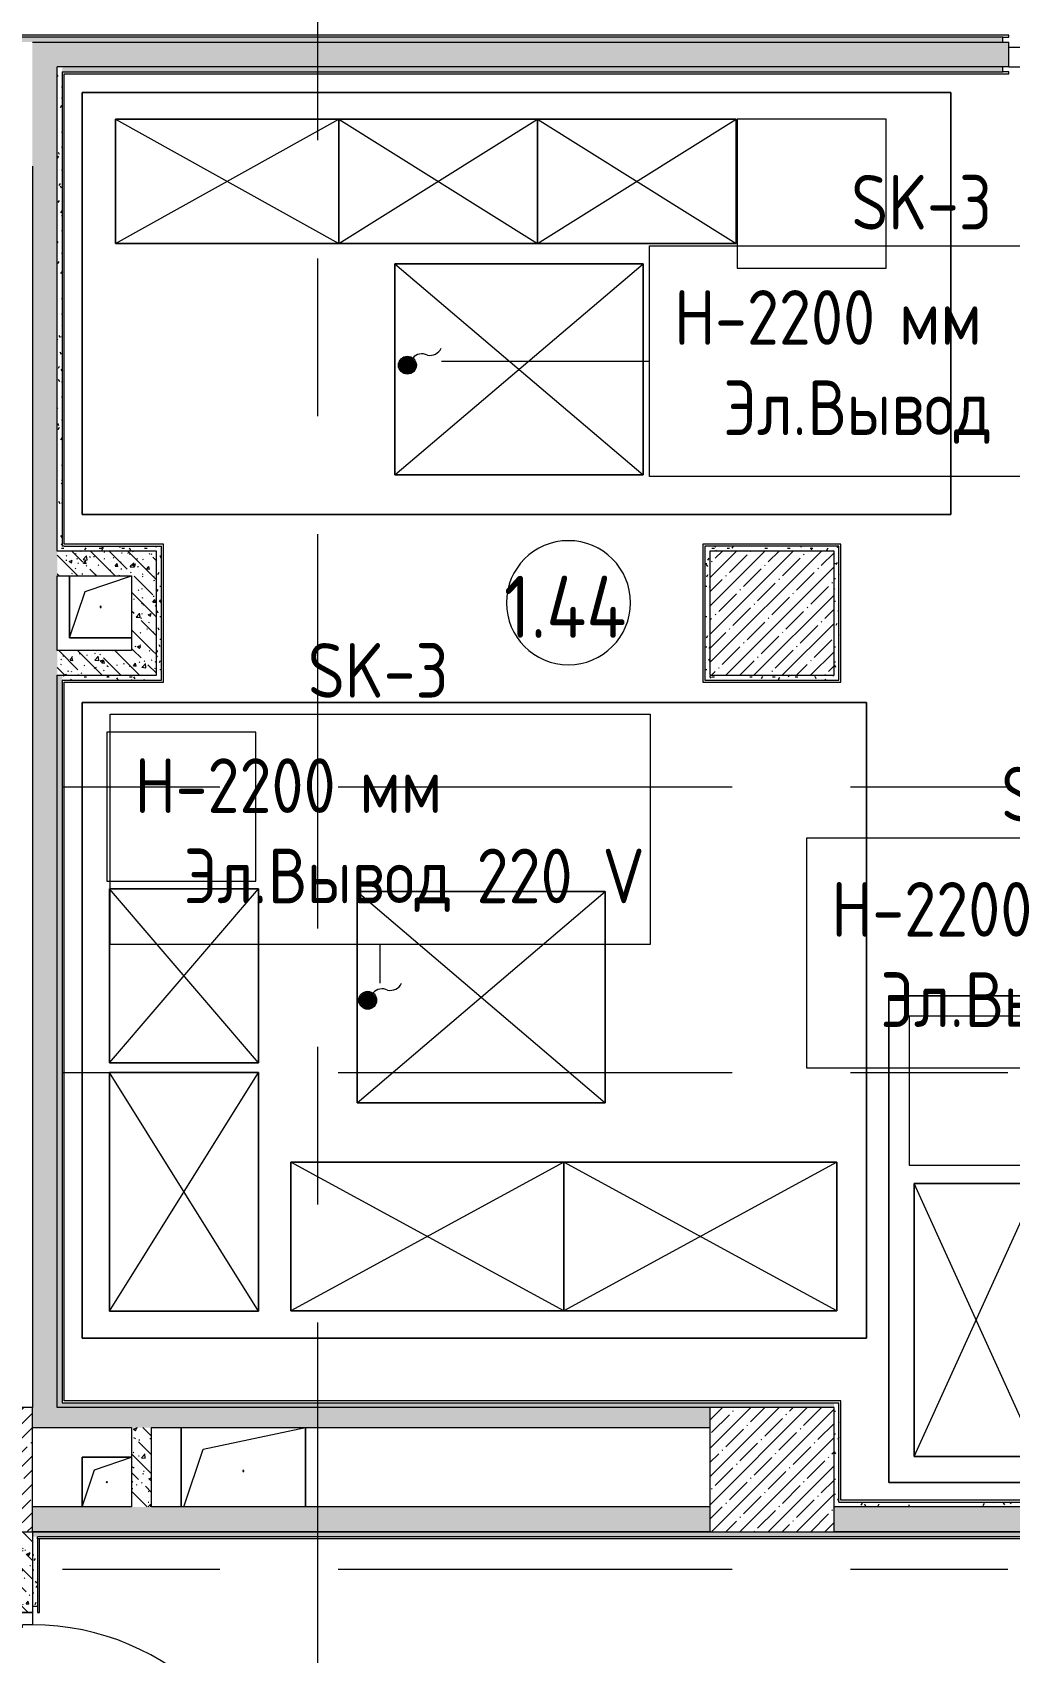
# Model space of a CAD drawing. Header units: millimetres. Extents: x 35881 to 234190, y -8553 to 29063.
# Drawn here: x 70810 to 74748, y 14663 to 21189 of the extents above; entities that cross this region are included whole.
import ezdxf

# ---------------------------------------------------------------- set-up
doc = ezdxf.new("R2010")
doc.units = ezdxf.units.MM
doc.linetypes.add('Осевая', pattern=[3175, 635, -476.25, 1587.5, -476.25])
for name, color, linetype, lineweight in [('A-AREA-IDEN', 7, 'Continuous', 9), ('A-DETL-GENF', 7, 'Continuous', 9), ('A-DOOR', 7, 'Continuous', 9), ('A-DOOR-1', 7, 'Continuous', 13), ('A-DOOR-FRAM', 7, 'Continuous', 13), ('A-GENM', 7, 'Continuous', 9), ('A-WALL', 7, 'Continuous', 9), ('E-ELEC-FIXT-IDEN', 7, 'Continuous', 9), ('I-WALL', 7, 'Continuous', 9), ('S-COLS', 7, 'Continuous', 9), ('Оси-2', 7, 'Осевая', 9), ('Электрические приборы', 7, 'Continuous', 9)]:
    doc.layers.add(name, color=color, linetype=linetype, lineweight=lineweight)
for name, color, linetype, lineweight, true_color in [('A-WALL-1', 7, 'Continuous', 9, 0x3c3c3c), ('A-WALL-FNSH-1', 7, 'Continuous', 9, 0x3c3c3c), ('I-FURN-1', 7, 'Continuous', 9, 0xf0f0f0)]:
    doc.layers.add(name, color=color, linetype=linetype, lineweight=lineweight, true_color=true_color)
doc.styles.add('GOST Common', font='GOST_Common.ttf', dxfattribs={"width": 0.9, "height": 220})
doc.styles.add('GOST Common_1', font='GOST_Common.ttf', dxfattribs={"width": 0.9, "height": 250})
pattern_1 = [(135, (0, 0), (-75.43415, -75.43415), [106.68, -17.78, 3.556, -17.78]), (135, (0, 75.39), (-75.43415, -75.43415), []), (50, (0, 0), (127.52922, -11.15758), [13.335, -146.685]), (355, (0, 0), (-24.66966, 133.74002), [10.668, -117.348]), (100.451, (10.63, -0.93), (102.85973, 122.58178), [11.333, -124.663]), (46.184, (0, 35.56), (189.75516, -29.43036), [20.002, -220.027]), (96.636, (15.81, 33.1), (166.1822, 173.1996), [17, -186.995]), (351.184, (0, 35.56), (166.18393, 173.19757), [16.002, -176.022]), (21, (17.78, 26.67), (106.13027, -71.58603), [13.335, -146.685]), (326, (17.78, 26.67), (43.26188, 128.93175), [10.668, -117.348]), (71.451, (26.62, 20.7), (149.39198, 57.34505), [11.333, -124.663]), (37.5, (0, 0), (2.162228, 59.188357), [3.353, -112.573, 3.353, -115.773, -117.792]), (37.5, (0, 0), (2.162228, 59.188357), [-235.052, 3.353, -114.44]), (7.5, (0, 0), (46.773857, 70.12615), [3.353, -64.567, 3.353, -109.906, -44.894]), (7.5, (0, 0), (46.773857, 70.12615), [-181.178, 3.353, -41.542]), (327.5, (-39.65, 0), (94.91367, -4.010093), [3.353, -41.097, 3.353, -135.331, -184.023]), (327.5, (-39.65, 0), (94.91367, -4.010093), [-183.134, 3.353, -180.67]), (317.5, (-57.43, 0), (103.69057, 17.79882), [3.353, -54.432, 3.353, -88.748, -130.683]), (317.5, (-57.43, 0), (103.69057, 17.79882), [-149.885, 3.353, -127.33])]
pattern_2 = [(0, (0, 0), (121.92, 30.48), [10.058, -81.382, 10.058, -81.382, -487.68]), (0, (0, 0), (121.92, 30.48), [-182.88, 10.058, -172.822, 10.058, -81.382, -213.36]), (0, (0, 0), (121.92, 30.48), [-457.2, 10.058, -50.902, 10.058, -142.342]), (120, (45.72, 15.24), (-87.356454, 90.345817), [10.058, -81.382, 10.058, -81.382, -487.68]), (120, (45.72, 15.24), (-87.356454, 90.345817), [-182.88, 10.058, -172.822, 10.058, -81.382, -213.36]), (120, (45.72, 15.24), (-87.356454, 90.345817), [-457.2, 10.058, -50.902, 10.058, -142.342]), (240, (60.96, 76.2), (-34.563546, -120.825817), [10.058, -81.382, 10.058, -81.382, -487.68]), (240, (60.96, 76.2), (-34.563546, -120.825817), [-182.88, 10.058, -172.822, 10.058, -81.382, -213.36]), (240, (60.96, 76.2), (-34.563546, -120.825817), [-457.2, 10.058, -50.902, 10.058, -142.342])]

# ---------------------------------------------------------------- blocks, each defined once
blk = doc.blocks.new('110_Дверь_СКБ_2Ст - Д-10а_п__ СОШ_Дв_1450x2100h_Горячий цех 2-32185694-План размещения напольных электротехнических лючков и розеток 1 этажа в осях 12-23')
at = {"layer": 'A-DOOR'}
for centre, radius, start, end in [((-637.5, 50), 900, 0, 90), ((662.5, 50), 400, 90, 180)]:
    blk.add_arc(centre, radius, start, end, dxfattribs=at)
at = {"layer": 'A-DOOR-1'}
for p, q in [((-637.5, 950), (-597.5, 950)), ((-637.5, 950), (-637.5, 50)), ((-597.5, 50), (-597.5, 950)), ((662.5, 450), (622.5, 450)), ((622.5, 50), (622.5, 450)), ((662.5, 450), (662.5, 50)), ((-637.5, 50), (-597.5, 50)), ((662.5, 50), (622.5, 50))]:
    blk.add_line(p, q, dxfattribs=at)
at = {"layer": 'A-DOOR-FRAM'}
for p, q in [((-637.5, 50), (-687.5, 50)), ((-687.5, 50), (-687.5, -30)), ((-637.5, 50), (-637.5, 10)), ((-637.5, 10), (-627.5, 10)), ((-627.5, 10), (-627.5, -30)), ((652.5, 10), (662.5, 10)), ((652.5, 10), (652.5, -30)), ((712.5, 50), (662.5, 50)), ((662.5, 50), (662.5, 10)), ((712.5, 50), (712.5, -30)), ((-627.5, -30), (-687.5, -30)), ((712.5, -30), (652.5, -30))]:
    blk.add_line(p, q, dxfattribs=at)
blk = doc.blocks.new('BSC_Колонна _Прямоугольная - 500х500-V30-План размещения напольных электротехнических лючков и розеток 1 этажа в осях 12-23')
at = {"layer": 'S-COLS'}
h = blk.add_hatch(dxfattribs=at)
h.set_pattern_fill('FP_44', color=256, style=0, pattern_type=2)
h.set_pattern_definition([(45, (-70560, -15400), (-57.02463, 57.02463), []), (45, (-70502.975, -15400), (-57.02463, 57.02463), [100.806, -20.161, 3.353, -16.808])])
h.paths.add_polyline_path([(-250, -250), (250, -250), (250, 250), (-250, 250), (-250, 43.3)])
for p, q in [((250, 250), (-250, 250)), ((-250, 250), (-250, -250)), ((250, -250), (250, 250)), ((-250, -250), (250, -250))]:
    blk.add_line(p, q, dxfattribs=at)
blk = doc.blocks.new('BSC_Колонна _Прямоугольная - 500х500-V31-План размещения напольных электротехнических лючков и розеток 1 этажа в осях 12-23')
at = {"layer": 'S-COLS'}
h = blk.add_hatch(dxfattribs=at)
h.set_pattern_fill('FP_45', color=256, style=0, pattern_type=2)
h.set_pattern_definition([(45, (-73790, -15400), (-57.02463, 57.02463), []), (45, (-73732.975, -15400), (-57.02463, 57.02463), [100.806, -20.161, 3.353, -16.808])])
h.paths.add_polyline_path([(-250, -250), (250, -250), (250, 250), (-250, 250)])
for p, q in [((250, 250), (-250, 250)), ((-250, 250), (-250, -250)), ((250, -250), (250, 250)), ((-250, -250), (250, -250))]:
    blk.add_line(p, q, dxfattribs=at)
blk = doc.blocks.new('BSC_Колонна _Прямоугольная - 500х500-V43-План размещения напольных электротехнических лючков и розеток 1 этажа в осях 12-23')
at = {"layer": 'S-COLS'}
h = blk.add_hatch(dxfattribs=at)
h.set_pattern_fill('FP_48', color=256, style=0, pattern_type=2)
h.set_pattern_definition([(45, (-73790, -18850), (-57.02463, 57.02463), []), (45, (-73732.975, -18850), (-57.02463, 57.02463), [100.806, -20.161, 3.353, -16.808])])
h.paths.add_polyline_path([(-250, -250), (250, -250), (250, 250), (-250, 250)])
for p, q in [((250, 250), (-250, 250)), ((-250, 250), (-250, -250)), ((250, -250), (250, 250)), ((-250, -250), (250, -250))]:
    blk.add_line(p, q, dxfattribs=at)
blk = doc.blocks.new('GM_Отверстие прямоугольное _в плите_ - Отверстие-V50-План размещения напольных электротехнических лючков и розеток 1 этажа в осях 12-23')
at = {"layer": 'A-GENM'}
for p, q in [((-100, -100), (-100, 100)), ((-100, 100), (100, 100)), ((100, 100), (-100, 100)), ((-100, 100), (-100, -100)), ((-50, 50), (100, 100)), ((-100, -100), (-50, 50))]:
    blk.add_line(p, q, dxfattribs=at)
for start, end in [(360, 180), (180, 360)]:
    blk.add_arc((0, 0), 2.5, start, end, dxfattribs=at)
blk = doc.blocks.new('GM_Отверстие прямоугольное _в плите_ - Отверстие-21958087-План размещения напольных электротехнических лючков и розеток 1 этажа в осях 12-23')
at = {"layer": 'A-GENM'}
for p, q in [((-250, -145), (-250, 175)), ((-250, 175), (-250, -145)), ((-162.5, 87.5), (250, 175)), ((250, 175), (250, -145)), ((250, -145), (250, 175)), ((-240, -145), (-162.5, 87.5))]:
    blk.add_line(p, q, dxfattribs=at)
for start, end in [(360, 180), (180, 360)]:
    blk.add_arc((0, 0), 2.5, start, end, dxfattribs=at)
blk = doc.blocks.new('110_Дверь_СКБ_1Ст_Внутренняя1 - Д-12 EIW 1100x2100h_кладовые _все__ коридор _между помещениями блока столовой__ моечные _все_-32933558-План размещения напольных электротехнических лючков и розеток 1 этажа в осях 12-23')
at = {"layer": 'A-DOOR'}
blk.add_arc((512.5, 50), 1000, 90, 180, dxfattribs=at)
at = {"layer": 'A-DOOR-1'}
for p, q in [((512.5, 1050), (472.5, 1050)), ((472.5, 50), (472.5, 1050)), ((512.5, 1050), (512.5, 50)), ((512.5, 50), (472.5, 50))]:
    blk.add_line(p, q, dxfattribs=at)
at = {"layer": 'A-DOOR-FRAM'}
for p, q in [((-537.5, 50), (-537.5, -30)), ((-537.5, 50), (-487.5, 50)), ((-487.5, 50), (-487.5, 10)), ((-477.5, 10), (-487.5, 10)), ((-477.5, 10), (-477.5, -30)), ((502.5, 10), (502.5, -30)), ((512.5, 10), (502.5, 10)), ((512.5, 50), (512.5, 10)), ((512.5, 50), (562.5, 50)), ((562.5, 50), (562.5, -30)), ((-537.5, -30), (-477.5, -30)), ((502.5, -30), (562.5, -30))]:
    blk.add_line(p, q, dxfattribs=at)
blk = doc.blocks.new('GM_Отверстие прямоугольное _в плите_ - Отверстие-V60-План размещения напольных электротехнических лючков и розеток 1 этажа в осях 12-23')
at = {"layer": 'A-GENM'}
for p, q in [((-125, -125), (-125, 125)), ((-125, 125), (-125, -125)), ((-62.5, 62.5), (125, 125)), ((-125, -125), (-62.5, 62.5)), ((125, -125), (-125, -125)), ((-125, -125), (125, -125))]:
    blk.add_line(p, q, dxfattribs=at)
for start, end in [(360, 180), (180, 360)]:
    blk.add_arc((0, 0), 2.5, start, end, dxfattribs=at)
blk = doc.blocks.new('Шкаф параметрический - 1_137п-25635022-План размещения напольных электротехнических лючков и розеток 1 этажа в осях 12-23')
at = {"layer": 'I-FURN-1'}
for p, q in [((0, 0), (900, 500)), ((0, 500), (900, 0)), ((900, 500), (0, 500)), ((0, 500), (0, 0)), ((0, 0), (0, 500)), ((0, 500), (900, 500)), ((900, 0), (900, 500)), ((900, 500), (900, 0)), ((0, 0), (900, 0)), ((900, 0), (0, 0))]:
    blk.add_line(p, q, dxfattribs=at)
blk = doc.blocks.new('Шкаф параметрический - 1_136п-25635119-План размещения напольных электротехнических лючков и розеток 1 этажа в осях 12-23')
at = {"layer": 'I-FURN-1'}
for p, q in [((0, 0), (800, 500)), ((0, 500), (800, 0)), ((800, 500), (0, 500)), ((0, 500), (0, 0)), ((0, 0), (0, 500)), ((0, 500), (800, 500)), ((800, 0), (800, 500)), ((800, 500), (800, 0)), ((0, 0), (800, 0)), ((800, 0), (0, 0))]:
    blk.add_line(p, q, dxfattribs=at)
blk = doc.blocks.new('Стол базовый прямоугольный - 1_305п-25635306-План размещения напольных электротехнических лючков и розеток 1 этажа в осях 12-23')
at = {"layer": 'I-FURN-1'}
for p, q in [((300, 300), (-300, 300)), ((-300, 300), (-300, -300)), ((300, -300), (300, 300)), ((-300, -300), (300, -300))]:
    blk.add_line(p, q, dxfattribs=at)
blk = doc.blocks.new('Шкаф параметрический - 6_51п-25635405-План размещения напольных электротехнических лючков и розеток 1 этажа в осях 12-23')
at = {"layer": 'I-FURN-1'}
for p, q in [((0, 0), (1000, 850)), ((0, 850), (1000, 0)), ((1000, 850), (0, 850)), ((0, 850), (0, 0)), ((0, 0), (0, 850)), ((0, 850), (1000, 850)), ((1000, 0), (1000, 850)), ((1000, 850), (1000, 0)), ((0, 0), (1000, 0)), ((1000, 0), (0, 0))]:
    blk.add_line(p, q, dxfattribs=at)
blk = doc.blocks.new('Шкаф параметрический - 6_57п-25636087-План размещения напольных электротехнических лючков и розеток 1 этажа в осях 12-23')
at = {"layer": 'I-FURN-1'}
for p, q in [((0, 0), (1000, 850)), ((0, 850), (1000, 0)), ((1000, 850), (0, 850)), ((0, 850), (0, 0)), ((0, 0), (0, 850)), ((0, 850), (1000, 850)), ((1000, 0), (1000, 850)), ((1000, 850), (1000, 0)), ((0, 0), (1000, 0)), ((1000, 0), (0, 0))]:
    blk.add_line(p, q, dxfattribs=at)
blk = doc.blocks.new('Стол базовый прямоугольный - 1_305п-V171-План размещения напольных электротехнических лючков и розеток 1 этажа в осях 12-23')
at = {"layer": 'I-FURN-1'}
for p, q in [((299.3, 300), (-300, 300)), ((-300, 300), (-300, -300)), ((300, 286.2), (300, 300)), ((300, -300), (300, 286.2)), ((-300, -300), (300, -300))]:
    blk.add_line(p, q, dxfattribs=at)
blk = doc.blocks.new('Шкаф параметрический - 1_147п-25636414-План размещения напольных электротехнических лючков и розеток 1 этажа в осях 12-23')
at = {"layer": 'I-FURN-1'}
for p, q in [((0, 0), (700, 600)), ((0, 600), (700, 0)), ((700, 600), (0, 600)), ((0, 600), (0, 0)), ((0, 0), (0, 600)), ((0, 600), (700, 600)), ((700, 0), (700, 600)), ((700, 600), (700, 0)), ((0, 0), (700, 0)), ((700, 0), (0, 0))]:
    blk.add_line(p, q, dxfattribs=at)
blk = doc.blocks.new('Шкаф параметрический - 1_150п-25636484-План размещения напольных электротехнических лючков и розеток 1 этажа в осях 12-23')
at = {"layer": 'I-FURN-1'}
for p, q in [((0, 0), (961, 600)), ((0, 600), (961, 0)), ((961, 600), (0, 600)), ((0, 600), (0, 0)), ((0, 0), (0, 600)), ((0, 600), (961, 600)), ((961, 0), (961, 600)), ((961, 600), (961, 0)), ((0, 0), (961, 0)), ((961, 0), (0, 0))]:
    blk.add_line(p, q, dxfattribs=at)
blk = doc.blocks.new('Шкаф параметрический - 1_151п-25636617-План размещения напольных электротехнических лючков и розеток 1 этажа в осях 12-23')
at = {"layer": 'I-FURN-1'}
for p, q in [((0, 0), (1100, 600)), ((0, 600), (1100, 0)), ((1100, 600), (0, 600)), ((0, 600), (0, 0)), ((0, 0), (0, 600)), ((0, 600), (1100, 600)), ((1100, 0), (1100, 600)), ((1100, 600), (1100, 0)), ((0, 0), (1100, 0)), ((1100, 0), (0, 0))]:
    blk.add_line(p, q, dxfattribs=at)
blk = doc.blocks.new('Шкаф параметрический - 1_139п-25632800-План размещения напольных электротехнических лючков и розеток 1 этажа в осях 12-23')
at = {"layer": 'I-FURN-1'}
for p, q in [((0, 0), (1100, 500)), ((0, 500), (1100, 0)), ((1100, 500), (0, 500)), ((0, 500), (0, 0)), ((0, 0), (0, 500)), ((0, 500), (1100, 500)), ((1100, 0), (1100, 500)), ((1100, 500), (1100, 0)), ((0, 0), (1100, 0)), ((1100, 0), (0, 0))]:
    blk.add_line(p, q, dxfattribs=at)
blk = doc.blocks.new('Блок Розеток и Выключателей - Блок Розеток и Выключателей_SK3-27368973-План размещения напольных электротехнических лючков и розеток 1 этажа в осях 12-23')
at = {"layer": 'A-DETL-GENF'}
for p, q in [((-33.6, -92.8), (-33.6, -107.2)), ((-31.2, -88), (-31.2, -112)), ((-28.8, -83.2), (-28.8, -116.8)), ((-26.4, -80.8), (-26.4, -119.2)), ((-24, -78.4), (-24, -121.6)), ((-21.6, -76), (-21.6, -124)), ((-19.2, -73.6), (-19.2, -126.4)), ((-16.8, -71.2), (-16.8, -128.8)), ((-14.4, -71.2), (-14.4, -128.8)), ((-12, -68.8), (-12, -131.2)), ((-9.6, -68.8), (-9.6, -131.2)), ((-7.2, -66.4), (-7.2, -133.6)), ((-4.8, -66.4), (-4.8, -133.6)), ((-2.4, -66.4), (-2.4, -133.6)), ((0, -66.4), (0, -133.6)), ((2.4, -66.4), (2.4, -133.6)), ((4.8, -66.4), (4.8, -133.6)), ((7.2, -66.4), (7.2, -133.6)), ((9.6, -68.8), (9.6, -131.2)), ((12, -68.8), (12, -131.2)), ((14.4, -71.2), (14.4, -128.8)), ((16.8, -71.2), (16.8, -128.8)), ((19.2, -73.6), (19.2, -126.4)), ((21.6, -76), (21.6, -124)), ((24, -78.4), (24, -121.6)), ((26.4, -80.8), (26.4, -119.2)), ((28.8, -83.2), (28.8, -116.8)), ((31.2, -88), (31.2, -112)), ((33.6, -92.8), (33.6, -107.2))]:
    blk.add_line(p, q, dxfattribs=at)
blk.add_circle((0, -100), 36, dxfattribs=at)
for centre, radius, start, end in [((-2.1, -158.1), 48.1, 332.50653, 49.98864), ((91.1, -190.4), 51.5, 168.66559, 243.86516)]:
    blk.add_arc(centre, radius, start, end, dxfattribs=at)
blk = doc.blocks.new('Марка_Помещения - Номер-25198446-План размещения напольных электротехнических лючков и розеток 1 этажа в осях 12-23')
at = {"layer": 'A-AREA-IDEN'}
for start, end in [(360, 180), (180, 360)]:
    blk.add_arc((0, 0), 2.5, start, end, dxfattribs=at)

msp = doc.modelspace()

# ---------------------------------------------------------------- hatches: boundary and pattern name
at = {"layer": 'I-WALL'}
h = msp.add_hatch(dxfattribs=at)
h.set_pattern_fill('FP_58', color=256, style=0, pattern_type=2)
h.set_pattern_definition(pattern_2)
h.paths.add_polyline_path([(78579.8, 21150), (78679.8, 21150), (78679.8, 21170), (78379.8, 21170), (78379.8, 21150)])
h.paths.add_polyline_path([(77279.8, 21150), (77279.8, 21170), (76169.8, 21170), (76169.8, 21150)])
h.paths.add_polyline_path([(74719.8, 21150), (74719.8, 21170), (70210, 21170), (70210, 21150), (73176.6, 21150)])
h.paths.add_polyline_path([(69060, 21150), (69060, 21170), (68295, 21170), (68295, 21150), (68812.3, 21150)])
h.paths.add_polyline_path([(67145, 21150), (67145, 21170), (66260, 21170), (66260, 21150)])
h = msp.add_hatch(dxfattribs=at)
h.set_pattern_fill('FP_22', color=256, style=0, pattern_type=2)
h.set_pattern_definition(pattern_1)
h.paths.add_polyline_path([(78579.8, 21050), (78579.8, 21150), (78379.8, 21150), (78379.8, 21050)])
h.paths.add_polyline_path([(77279.8, 21050), (77279.8, 21150), (76144.8, 21150), (76144.8, 21050), (76799.5, 21050)])
h.paths.add_polyline_path([(74744.8, 21050), (74744.8, 21150), (70810, 21150), (70810, 21050), (73176.6, 21050)])
h.paths.add_polyline_path([(70267, 21050), (70310, 21050), (70310, 21150), (70185, 21150), (70185, 21050), (70210, 21050)])
h.paths.add_polyline_path([(69060, 21050), (69085, 21050), (69085, 21150), (68270, 21150), (68270, 21050), (68812.3, 21050)])
h = msp.add_hatch(dxfattribs=at)
h.set_pattern_fill('FP_22', color=256, style=0, pattern_type=2)
h.set_pattern_definition(pattern_1)
h.paths.add_polyline_path([(70910, 15570), (70910, 21050), (70810, 21050), (70810, 15570)])
h = msp.add_hatch(dxfattribs=at)
h.set_pattern_fill('FP_58', color=256, style=0, pattern_type=2)
h.set_pattern_definition(pattern_2)
h.paths.add_polyline_path([(70930, 19120), (70930, 21050), (70910, 21050), (70910, 19120)])
h = msp.add_hatch(dxfattribs=at)
h.set_pattern_fill('FP_58', color=256, style=0, pattern_type=2)
h.set_pattern_definition(pattern_2)
h.paths.add_polyline_path([(76299.8, 21030), (76319.8, 21030), (76319.8, 21050), (76169.8, 21050), (76169.8, 21030)])
h.paths.add_polyline_path([(70930, 21030), (74719.8, 21030), (74719.8, 21050), (70930, 21050)])
h = msp.add_hatch(dxfattribs=at)
h.set_pattern_fill('FP_58', color=256, style=0, pattern_type=2)
h.set_pattern_definition(pattern_2)
h.paths.add_polyline_path([(71310, 19100), (71310, 19120), (70910, 19120), (70910, 19100), (70994.4, 19100)])
h = msp.add_hatch(dxfattribs=at)
h.set_pattern_fill('FP_58', color=256, style=0, pattern_type=2)
h.set_pattern_definition(pattern_2)
h.paths.add_polyline_path([(71330, 18600), (71330, 19120), (71310, 19120), (71310, 18600)])
h = msp.add_hatch(dxfattribs=at)
h.set_pattern_fill('FP_58', color=256, style=0, pattern_type=2)
h.set_pattern_definition(pattern_2)
h.paths.add_polyline_path([(74040, 19100), (74040, 19120), (73520, 19120), (73520, 19100), (73540, 19100)])
h = msp.add_hatch(dxfattribs=at)
h.set_pattern_fill('FP_58', color=256, style=0, pattern_type=2)
h.set_pattern_definition(pattern_2)
h.paths.add_polyline_path([(74040, 18600), (74060, 18600), (74060, 19120), (74040, 19120), (74040, 19100)])
h = msp.add_hatch(dxfattribs=at)
h.set_pattern_fill('FP_22', color=256, style=0, pattern_type=2)
h.set_pattern_definition(pattern_1)
h.paths.add_polyline_path([(71210, 19000), (71210, 19100), (70910, 19100), (70910, 19000), (70994.4, 19000)])
h = msp.add_hatch(dxfattribs=at)
h.set_pattern_fill('FP_22', color=256, style=0, pattern_type=2)
h.set_pattern_definition(pattern_1)
h.paths.add_polyline_path([(71310, 18700), (71310, 19100), (71210, 19100), (71210, 18700)])
h = msp.add_hatch(dxfattribs=at)
h.set_pattern_fill('FP_58', color=256, style=0, pattern_type=2)
h.set_pattern_definition(pattern_2)
h.paths.add_polyline_path([(73540, 18580), (73540, 19100), (73520, 19100), (73520, 18580)])
h = msp.add_hatch(dxfattribs=at)
h.set_pattern_fill('FP_22', color=256, style=0, pattern_type=2)
h.set_pattern_definition(pattern_1)
h.paths.add_polyline_path([(71310, 18600), (71310, 18700), (70910, 18700), (70910, 18600), (70994.4, 18600)])
h = msp.add_hatch(dxfattribs=at)
h.set_pattern_fill('FP_58', color=256, style=0, pattern_type=2)
h.set_pattern_definition(pattern_2)
h.paths.add_polyline_path([(70930, 15670), (70930, 18600), (70910, 18600), (70910, 15670)])
h = msp.add_hatch(dxfattribs=at)
h.set_pattern_fill('FP_58', color=256, style=0, pattern_type=2)
h.set_pattern_definition(pattern_2)
h.paths.add_polyline_path([(70950.9, 18580), (71330, 18580), (71330, 18600), (70930, 18600), (70930, 18580)])
h = msp.add_hatch(dxfattribs=at)
h.set_pattern_fill('FP_58', color=256, style=0, pattern_type=2)
h.set_pattern_definition(pattern_2)
h.paths.add_polyline_path([(74040, 18580), (74060, 18580), (74060, 18600), (73540, 18600), (73540, 18580)])
h = msp.add_hatch(dxfattribs=at)
h.set_pattern_fill('FP_58', color=256, style=0, pattern_type=2)
h.set_pattern_definition(pattern_2)
h.paths.add_polyline_path([(74040, 15650), (74040, 15670), (70910, 15670), (70910, 15650), (73540, 15650)])
h = msp.add_hatch(dxfattribs=at)
h.set_pattern_fill('FP_58', color=256, style=0, pattern_type=2)
h.set_pattern_definition(pattern_2)
h.paths.add_polyline_path([(74040, 15270), (74060, 15270), (74060, 15670), (74040, 15670), (74040, 15650)])
h = msp.add_hatch(dxfattribs=at)
h.set_pattern_fill('FP_22', color=256, style=0, pattern_type=2)
h.set_pattern_definition(pattern_1)
h.paths.add_polyline_path([(71721.8, 15570), (73540, 15570), (73540, 15650), (70910, 15650), (70910, 15570), (71290, 15570)])
h = msp.add_hatch(dxfattribs=at)
h.set_pattern_fill('FP_22', color=256, style=0, pattern_type=2)
h.set_pattern_definition(pattern_1)
h.paths.add_polyline_path([(71290, 15250), (71290, 15570), (71210, 15570), (71210, 15250)])
h = msp.add_hatch(dxfattribs=at)
h.set_pattern_fill('FP_58', color=256, style=0, pattern_type=2)
h.set_pattern_definition(pattern_2)
h.paths.add_polyline_path([(76319.8, 15250), (76319.8, 15270), (74040, 15270), (74040, 15250), (76086.2, 15250)])
h = msp.add_hatch(dxfattribs=at)
h.set_pattern_fill('FP_22', color=256, style=0, pattern_type=2)
h.set_pattern_definition(pattern_1)
h.paths.add_polyline_path([(76319.8, 15150), (76319.8, 15250), (74040, 15250), (74040, 15150), (76086.2, 15150)])
h.paths.add_polyline_path([(73540, 15150), (73540, 15250), (70810, 15250), (70810, 15150), (73176.6, 15150)])
h = msp.add_hatch(dxfattribs=at)
h.set_pattern_fill('FP_22', color=256, style=0, pattern_type=2)
h.set_pattern_definition(pattern_1)
h.paths.add_polyline_path([(70710, 13600), (70810, 13600), (70810, 13725), (70710, 13725), (70710, 13616.5)])
h.paths.add_polyline_path([(70710, 14825), (70810, 14825), (70810, 15150), (70710, 15150), (70710, 14834.4)])
h = msp.add_hatch(dxfattribs=at)
h.set_pattern_fill('FP_58', color=256, style=0, pattern_type=2)
h.set_pattern_definition(pattern_2)
h.paths.add_polyline_path([(76419.8, 15130), (76419.8, 15150), (70810, 15150), (70810, 15130), (76086.2, 15130)])
h = msp.add_hatch(dxfattribs=at)
h.set_pattern_fill('FP_58', color=256, style=0, pattern_type=2)
h.set_pattern_definition(pattern_2)
h.paths.add_polyline_path([(70830, 13620), (70830, 13700), (70810, 13700), (70810, 13620)])
h.paths.add_polyline_path([(70810, 14850), (70830, 14850), (70830, 15130), (70810, 15130)])

# ---------------------------------------------------------------- linework, layer by layer
at = {"layer": 'A-WALL'}
for p, q in [((74719.8, 21170), (70210, 21170)), ((70810, 21150), (74744.8, 21150)), ((70930, 21030), (74719.8, 21030)), ((70930, 21030), (70930, 19120)), ((70930, 18580), (71330, 18580)), ((70930, 18580), (70930, 15670)), ((70930, 15670), (74060, 15670)), ((74060, 15270), (74060, 15670)), ((74060, 15270), (76299.8, 15270)), ((76419.8, 15130), (70830, 15130))]:
    msp.add_line(p, q, dxfattribs=at)
at = {"layer": 'A-WALL-1'}
for p, q in [((74719.8, 21150), (74719.8, 21170)), ((74744.8, 21050), (74744.8, 21150)), ((70910, 19100), (70910, 21050)), ((74744.8, 21050), (70910, 21050)), ((74719.8, 21030), (74719.8, 21050)), ((70810, 20650), (70810, 15650)), ((70938, 19120), (70930, 19120)), ((71330, 18580), (71330, 19120)), ((74060, 19120), (73520, 19120)), ((73520, 19120), (73520, 18580)), ((74060, 18580), (74060, 19120)), ((71310, 19100), (70910, 19100)), ((71310, 18600), (71310, 19100)), ((70910, 18700), (70910, 19000)), ((70910, 19000), (71210, 19000)), ((71210, 19000), (71210, 18700)), ((71210, 18700), (70910, 18700)), ((70910, 15650), (70910, 18600)), ((70910, 18600), (71310, 18600)), ((73520, 18580), (74060, 18580)), ((73540, 15650), (70910, 15650)), ((70810, 15570), (71210, 15570)), ((71210, 15570), (71210, 15250)), ((71290, 15250), (71290, 15570)), ((71290, 15570), (73540, 15570)), ((71210, 15250), (70810, 15250)), ((73540, 15250), (71290, 15250)), ((76319.8, 15250), (74040, 15250)), ((70810, 15150), (73540, 15150)), ((73540, 15150), (70810, 15150)), ((70810, 15150), (70810, 14825)), ((74040, 15150), (76319.8, 15150)), ((76419.8, 15150), (74040, 15150)), ((70830, 15122), (70830, 15130)), ((70710, 14825), (70810, 14825)), ((70810, 14850), (70830, 14850))]:
    msp.add_line(p, q, dxfattribs=at)
at = {"layer": 'A-WALL-FNSH-1'}
for p, q in [((74744.8, 21178), (70185, 21178)), ((74719.8, 21170), (74744.8, 21170)), ((74744.8, 21170), (74744.8, 21178)), ((70938, 21022), (74744.8, 21022)), ((70938, 19128), (70938, 21022)), ((74744.8, 21030), (74719.8, 21030)), ((74744.8, 21022), (74744.8, 21030)), ((71338, 19128), (70938, 19128)), ((70938, 19120), (71330, 19120)), ((71338, 18572), (71338, 19128)), ((74068, 19128), (73512, 19128)), ((73512, 19128), (73512, 18572)), ((74068, 18572), (74068, 19128)), ((70938, 18572), (71338, 18572)), ((70938, 15678), (70938, 18572)), ((73512, 18572), (74068, 18572)), ((74068, 15678), (70938, 15678)), ((74068, 15278), (74068, 15678)), ((76291.8, 15278), (74068, 15278)), ((70830, 15122), (70830, 14825)), ((76447.8, 15122), (70830, 15122)), ((70838, 14825), (70838, 15122)), ((70830, 14825), (70838, 14825))]:
    msp.add_line(p, q, dxfattribs=at)
at = {"layer": 'E-ELEC-FIXT-IDEN'}
for p, q in [((72457.8, 19864.8), (73297.1, 19864.8)), ((72211.4, 17359.3), (72211.4, 17515))]:
    msp.add_line(p, q, dxfattribs=at)
at = {"layer": 'E-ELEC-FIXT-IDEN', "flags": 128}
for points in [[(73297.1, 20328.8), (75473.5, 20328.8), (75473.5, 19400.8), (73297.1, 19400.8)], [(71123.2, 18443), (73299.6, 18443), (73299.6, 17515), (71123.2, 17515)], [(73930.5, 17944.7), (76106.9, 17944.7), (76106.9, 17016.7), (73930.5, 17016.7)]]:
    msp.add_lwpolyline(points, close=True, dxfattribs=at)
at = {"layer": 'I-FURN-1'}
for p, q in [((74510.7, 20947.5), (71010.7, 20947.5)), ((71010.7, 20947.5), (71010.7, 19247.5)), ((71010.7, 19247.5), (71010.7, 20947.5)), ((71010.7, 20947.5), (74510.7, 20947.5)), ((74510.7, 19247.5), (74510.7, 20947.5)), ((74510.7, 20947.5), (74510.7, 19247.5)), ((71010.7, 19247.5), (74510.7, 19247.5)), ((74510.7, 19247.5), (71010.7, 19247.5)), ((74170.7, 18490.2), (71010.7, 18490.2)), ((71010.7, 18490.2), (71010.7, 15930.2)), ((71010.7, 15930.2), (71010.7, 18490.2)), ((71010.7, 18490.2), (74170.7, 18490.2)), ((74170.7, 15930.2), (74170.7, 18490.2)), ((74170.7, 18490.2), (74170.7, 15930.2)), ((76220.5, 17308.7), (74260.5, 17308.7)), ((74260.5, 17308.7), (74260.5, 15348.7)), ((74260.5, 15348.7), (74260.5, 17308.7)), ((74260.5, 17308.7), (76220.5, 17308.7)), ((71010.7, 15930.2), (74170.7, 15930.2)), ((74170.7, 15930.2), (71010.7, 15930.2)), ((74260.5, 15348.7), (76220.5, 15348.7)), ((76220.5, 15348.7), (74260.5, 15348.7))]:
    msp.add_line(p, q, dxfattribs=at)
at = {"layer": 'Оси-2'}
for p, q in [((71960, 593.7), (71960, 24898.1)), ((39180.8, 18150), (82200, 18150)), ((39180.8, 17000), (82200, 17000)), ((39180.8, 15000), (81600, 15000))]:
    msp.add_line(p, q, dxfattribs=at)

# ---------------------------------------------------------------- block references
at = {"layer": 'A-AREA-IDEN', "xscale": 99.99999999999993, "yscale": 99.99999999999993, "zscale": 99.99999999999993}
msp.add_blockref('Марка_Помещения - Номер-25198446-План размещения напольных электротехнических лючков и розеток 1 этажа в осях 12-23', (72970, 18891.9), dxfattribs=at)
at = {"layer": 'A-DOOR'}
for name, p, rotation in [('110_Дверь_СКБ_2Ст - Д-10а_п__ СОШ_Дв_1450x2100h_Горячий цех 2-32185694-План размещения напольных электротехнических лючков и розеток 1 этажа в осях 12-23', (75457.3, 21100), 180), ('110_Дверь_СКБ_1Ст_Внутренняя1 - Д-12 EIW 1100x2100h_кладовые _все__ коридор _между помещениями блока столовой__ моечные _все_-32933558-План размещения напольных электротехнических лючков и розеток 1 этажа в осях 12-23', (70760, 14287.5), 270)]:
    msp.add_blockref(name, p, dxfattribs=dict(at, rotation=rotation))
at = {"layer": 'A-GENM'}
for name, p in [('GM_Отверстие прямоугольное _в плите_ - Отверстие-V60-План размещения напольных электротехнических лючков и розеток 1 этажа в осях 12-23', (71085, 18875)), ('GM_Отверстие прямоугольное _в плите_ - Отверстие-21958087-План размещения напольных электротехнических лючков и розеток 1 этажа в осях 12-23', (71660, 15395)), ('GM_Отверстие прямоугольное _в плите_ - Отверстие-V50-План размещения напольных электротехнических лючков и розеток 1 этажа в осях 12-23', (71110, 15350))]:
    msp.add_blockref(name, p, dxfattribs=at)
at = {"layer": 'I-FURN-1'}
for name, p in [('Шкаф параметрический - 1_137п-25635022-План размещения напольных электротехнических лючков и розеток 1 этажа в осях 12-23', (71145.4, 20339.3)), ('Шкаф параметрический - 1_136п-25635119-План размещения напольных электротехнических лючков и розеток 1 этажа в осях 12-23', (72045.4, 20339.3)), ('Шкаф параметрический - 1_136п-25635119-План размещения напольных электротехнических лючков и розеток 1 этажа в осях 12-23', (72845.4, 20339.3)), ('Шкаф параметрический - 6_51п-25635405-План размещения напольных электротехнических лючков и розеток 1 этажа в осях 12-23', (72270.7, 19407)), ('Шкаф параметрический - 6_57п-25636087-План размещения напольных электротехнических лючков и розеток 1 этажа в осях 12-23', (72118.2, 16878.3))]:
    msp.add_blockref(name, p, dxfattribs=at)
for name, p, rotation in [('Стол базовый прямоугольный - 1_305п-25635306-План размещения напольных электротехнических лючков и розеток 1 этажа в осях 12-23', (73950, 20540), 180), ('Стол базовый прямоугольный - 1_305п-25635306-План размещения напольных электротехнических лючков и розеток 1 этажа в осях 12-23', (71410, 18070), 269.9999999999997), ('Шкаф параметрический - 1_147п-25636414-План размещения напольных электротехнических лючков и розеток 1 этажа в осях 12-23', (71720.8, 17039), 89.99999999999942), ('Стол базовый прямоугольный - 1_305п-V171-План размещения напольных электротехнических лючков и розеток 1 этажа в осях 12-23', (74642.6, 16926.2), 269.9999999999997), ('Шкаф параметрический - 1_150п-25636484-План размещения напольных электротехнических лючков и розеток 1 этажа в осях 12-23', (71720.8, 16039), 89.99999999999942), ('Шкаф параметрический - 1_151п-25636617-План размещения напольных электротехнических лючков и розеток 1 этажа в осях 12-23', (72950.8, 16639.3), 180), ('Шкаф параметрический - 1_151п-25636617-План размещения напольных электротехнических лючков и розеток 1 этажа в осях 12-23', (74050.8, 16639.3), 180), ('Шкаф параметрический - 1_139п-25632800-План размещения напольных электротехнических лючков и розеток 1 этажа в осях 12-23', (74862.6, 15453.2), 90.00000000000017)]:
    msp.add_blockref(name, p, dxfattribs=dict(at, rotation=rotation))
at = {"layer": 'S-COLS'}
for name, p in [('BSC_Колонна _Прямоугольная - 500х500-V43-План размещения напольных электротехнических лючков и розеток 1 этажа в осях 12-23', (73790, 18850)), ('BSC_Колонна _Прямоугольная - 500х500-V30-План размещения напольных электротехнических лючков и розеток 1 этажа в осях 12-23', (70560, 15400)), ('BSC_Колонна _Прямоугольная - 500х500-V31-План размещения напольных электротехнических лючков и розеток 1 этажа в осях 12-23', (73790, 15400))]:
    msp.add_blockref(name, p, dxfattribs=at)
at = {"layer": 'Электрические приборы', "rotation": 89.99999999999942}
for p in [(72221.1, 19848.6), (72061.1, 17290.9)]:
    msp.add_blockref('Блок Розеток и Выключателей - Блок Розеток и Выключателей_SK3-27368973-План размещения напольных электротехнических лючков и розеток 1 этажа в осях 12-23', p, dxfattribs=at)

# ---------------------------------------------------------------- texts
at = {"layer": 'A-AREA-IDEN', "insert": (72710.1, 19000.4), "char_height": 250, "width": 649.367, "attachment_point": 1, "style": 'GOST Common_1'}
msp.add_mtext('1.44', dxfattribs=at)
at = {"layer": 'E-ELEC-FIXT-IDEN', "char_height": 220, "attachment_point": 1, "style": 'GOST Common'}
for s, insert, width in [('SK-3', (74109.4, 20614.9), 699.873), ('H-2200 ', (73397.1, 20151.1), 1096.708), ('мм', (74302, 20151.1), 375.19), ('Эл', (73593.6, 19787.3), 339.114), ('Вывод', (73932.9, 19787.3), 873.038), ('\\fGOST Common|b0|i0|c204|p34|;\\W.9;.', (73873.4, 19787.3), 72.152), ('SK-3', (71919.8, 18729.4), 699.873), ('H-2200 ', (71223.2, 18265.4), 1096.708), ('SK-3', (74713.8, 18231.1), 699.873), ('мм', (72128.1, 18265.4), 375.19), ('Эл', (71419.7, 17901.6), 339.114), ('Вывод', (71759, 17901.6), 873.038), (' 220 V', (72479.3, 17901.6), 865.822), ('H-2200 ', (74030.5, 17767.1), 1096.708), ('\\fGOST Common|b0|i0|c204|p34|;\\W.9;.', (71699.5, 17901.6), 72.152), ('Эл', (74227, 17403.3), 339.114), ('Вывод', (74566.3, 17403.3), 873.038), ('\\fGOST Common|b0|i0|c204|p34|;\\W.9;.', (74506.8, 17403.3), 72.152)]:
    msp.add_mtext(s, dxfattribs=dict(at, insert=insert, width=width))

doc.saveas('drawing.dxf')
